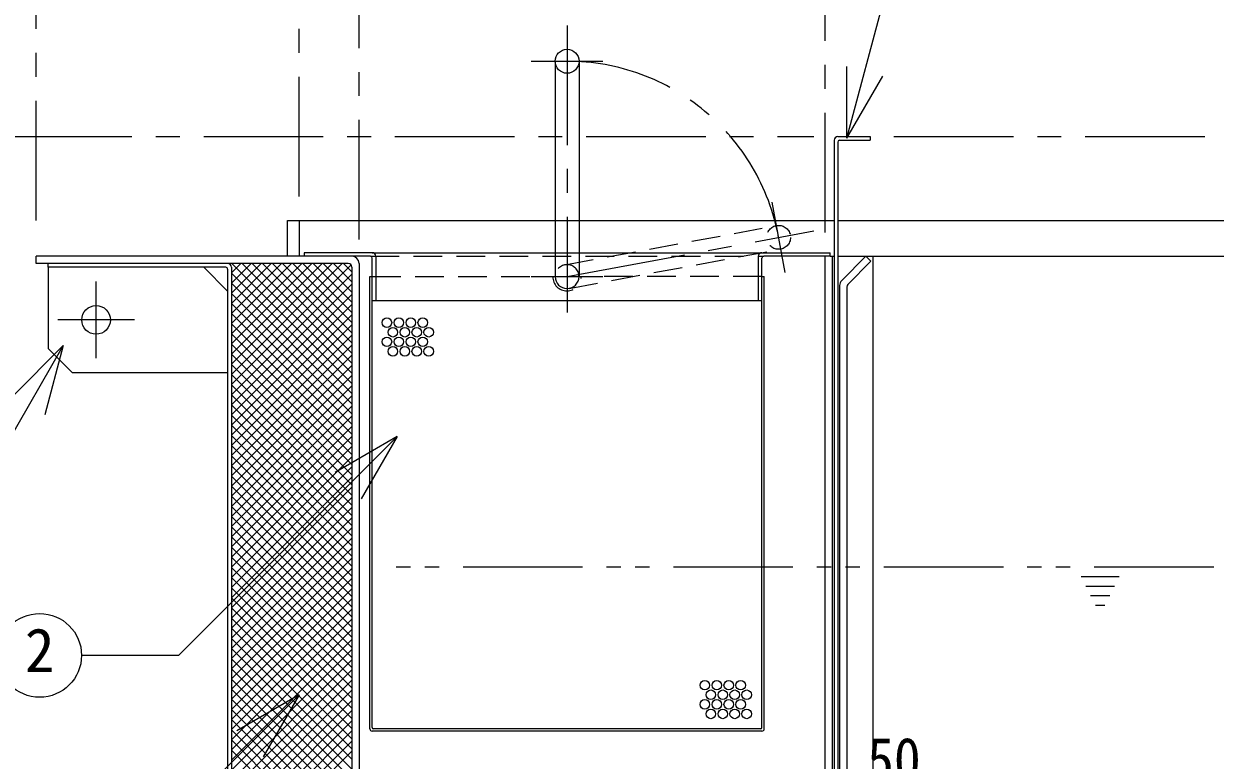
# Model space of a CAD drawing. Units: millimetres at full size, sheet at 1:10; details may follow other scales. Extents: x -2114 to 1936, y -1399 to 1411.
# Drawn here: x -1614.1 to -1115.8, y -564.3 to -256.5 of the extents above; entities that cross this region are included whole.
import ezdxf
from ezdxf.enums import TextEntityAlignment as Align

# ---------------------------------------------------------------- set-up
doc = ezdxf.new("R2010")
doc.units = ezdxf.units.MM
doc.header["$LTSCALE"] = 10
for name, pattern in [('CHAIN1', [8, 5, -1, 1, -1]), ('DASHED1', [1.8, 1.2, -0.6]), ('DOUBLE_CHAIN1', [8.8, 5, -1, 0.6, -0.6, 0.6, -1])]:
    doc.linetypes.add(name, pattern=pattern)
doc.layers.add('0-0_ﾚｲﾔ1', color=4, linetype='Continuous', lineweight=9)
doc.styles.add('ＭＳ ゴシック', font='')
doc.styles.get('ＭＳ ゴシック').set_extended_font_data('MS Gothic')

msp = doc.modelspace()

# ---------------------------------------------------------------- linework, layer by layer
at = {"layer": '0-0_ﾚｲﾔ1', "linetype": 'CHAIN1'}
for p, q in [((-1608.92, -338.64), (-1608.92, 46.36)), ((-1498.92, -328.64), (-1498.92, -3.64)), ((-1473.92, -346.64), (-1473.92, -53.64)), ((-1278.92, -343.64), (-1278.92, -103.64)), ((-1386.92, -257.14), (-1386.92, -377.14)), ((-1401.92, -272.14), (-1371.92, -272.14)), ((-1858.92, -303.64), (-1283.67, -303.64)), ((-1250.17, -303.64), (-1093.67, -303.64)), ((-1295.7, -360.48), (-1301.16, -330.98)), ((-1386.92, -362.14), (-1283.68, -342.99)), ((-1401.92, -362.14), (-1371.92, -362.14)), ((-1583.92, -396.24), (-1583.92, -364.24)), ((-1567.92, -380.24), (-1599.92, -380.24))]:
    msp.add_line(p, q, dxfattribs=at)
at = {"layer": '0-0_ﾚｲﾔ1', "color": 7, "lineweight": 18}
for p, q in [((-1269.9, -304.29), (-1237.77, -184.37)), ((-1391.92, -272.14), (-1391.92, -362.14)), ((-1381.92, -272.14), (-1381.92, -362.14)), ((-1269.9, -304.29), (-1269.9, -274.29)), ((-1269.9, -304.29), (-1254.9, -278.31)), ((-1278.92, -803.64), (-1278.92, -353.64)), ((-1276.92, -353.64), (-1275.92, -353.64)), ((-1275.92, -803.64), (-1275.92, -353.64)), ((-1272.04, -363.76), (-1261.92, -353.64)), ((-1261.92, -353.64), (-1259.8, -355.76)), ((-1603.92, -358.24), (-1603.92, -392.24)), ((-1538.92, -358.24), (-1528.92, -368.24)), ((-1269.48, -365.44), (-1259.8, -355.76)), ((-1272.92, -365.88), (-1272.92, -703.64)), ((-1269.92, -366.5), (-1269.92, -703.64)), ((-1597.63, -391), (-1618.84, -412.21)), ((-1597.63, -391), (-1605.39, -419.97)), ((-1603.92, -392.24), (-1593.92, -402.24)), ((-1593.92, -402.24), (-1528.92, -402.24)), ((-1458, -429), (-1483.98, -444)), ((-1458, -429), (-1473, -454.98)), ((-1499.02, -536.97), (-1525, -551.97)), ((-1499.02, -536.97), (-1514.02, -562.95))]:
    msp.add_line(p, q, dxfattribs=at)
at = {"layer": '0-0_ﾚｲﾔ1', "color": 5, "lineweight": 25}
for p, q in [((-1273.67, -303.64), (-1260.17, -303.64)), ((-1260.17, -303.64), (-1260.17, -305.14)), ((-1275.17, -305.14), (-1275.17, -703.64)), ((-1273.67, -305.89), (-1273.67, -703.64)), ((-1272.92, -305.14), (-1260.17, -305.14)), ((-1498.92, -338.64), (-1498.92, -353.64)), ((-1469.17, -353.64), (-1608.92, -353.64)), ((-1608.92, -356.64), (-1608.92, -353.64)), ((-1466.92, -353.64), (-1466.92, -372.14)), ((-1306.92, -353.64), (-1306.92, -372.14)), ((-1305.42, -352.14), (-1276.92, -352.14)), ((-1276.92, -353.64), (-1304.67, -353.64)), ((-1276.92, -353.64), (-1276.92, -352.14)), ((-1478.42, -356.64), (-1608.92, -356.64)), ((-1603.92, -358.24), (-1603.92, -356.64)), ((-1529.72, -358.24), (-1603.92, -358.24)), ((-1527.32, -358.24), (-1527.32, -861.24)), ((-1476.92, -358.14), (-1476.92, -806.64)), ((-1473.92, -356.64), (-1473.92, -803.64)), ((-1468.42, -550.64), (-1468.42, -354.39)), ((-1305.42, -550.64), (-1305.42, -354.39)), ((-1528.92, -359.04), (-1528.92, -862.84)), ((-1469.42, -362.14), (-1468.42, -362.14)), ((-1469.42, -551.14), (-1469.42, -362.14)), ((-1305.42, -362.14), (-1304.42, -362.14)), ((-1304.42, -551.14), (-1304.42, -362.14)), ((-1468.42, -372.14), (-1466.92, -372.14)), ((-1306.92, -372.14), (-1305.42, -372.14)), ((-1305.42, -552.14), (-1468.42, -552.14)), ((-1305.92, -551.14), (-1467.92, -551.14))]:
    msp.add_line(p, q, dxfattribs=at)
at = {"layer": '0-0_ﾚｲﾔ1'}
for p, q in [((-1498.92, -338.64), (-1391.92, -338.64)), ((-1381.92, -338.64), (-1275.17, -338.64)), ((-1273.67, -338.64), (-1085.17, -338.64)), ((-1468.42, -352.14), (-1391.92, -352.14)), ((-1381.92, -352.14), (-1305.42, -352.14)), ((-1275.92, -353.64), (-1275.17, -353.64)), ((-1273.67, -353.64), (-1088.92, -353.64)), ((-1258.92, -703.64), (-1258.92, -353.64)), ((-1527.94, -356.97), (-1527.61, -356.64)), ((-1527.32, -403.02), (-1480.94, -356.64)), ((-1527.32, -398.78), (-1485.18, -356.64)), ((-1527.32, -394.54), (-1489.42, -356.64)), ((-1527.32, -390.29), (-1493.66, -356.64)), ((-1527.32, -386.05), (-1497.91, -356.64)), ((-1527.32, -381.81), (-1502.15, -356.64)), ((-1527.32, -377.57), (-1506.39, -356.64)), ((-1527.32, -373.32), (-1510.63, -356.64)), ((-1527.32, -369.08), (-1514.88, -356.64)), ((-1527.32, -364.84), (-1519.12, -356.64)), ((-1527.32, -360.6), (-1523.36, -356.64)), ((-1527.32, -407.26), (-1477.25, -357.2)), ((-1527.1, -356.64), (-1476.92, -406.81)), ((-1522.85, -356.64), (-1476.92, -402.57)), ((-1518.61, -356.64), (-1476.92, -398.33)), ((-1514.37, -356.64), (-1476.92, -394.08)), ((-1510.13, -356.64), (-1476.92, -389.84)), ((-1505.88, -356.64), (-1476.92, -385.6)), ((-1501.64, -356.64), (-1476.92, -381.35)), ((-1497.4, -356.64), (-1476.92, -377.11)), ((-1493.15, -356.64), (-1476.92, -372.87)), ((-1488.91, -356.64), (-1476.92, -368.63)), ((-1484.67, -356.64), (-1476.92, -364.38)), ((-1480.43, -356.64), (-1476.92, -360.14)), ((-1527.32, -360.65), (-1476.92, -411.05)), ((-1527.32, -411.51), (-1476.92, -361.11)), ((-1527.32, -364.9), (-1476.92, -415.3)), ((-1527.32, -415.75), (-1476.92, -365.35)), ((-1527.32, -369.14), (-1476.92, -419.54)), ((-1527.32, -419.99), (-1476.92, -369.59)), ((-1527.32, -373.38), (-1476.92, -423.78)), ((-1466.92, -372.14), (-1306.92, -372.14)), ((-1527.32, -424.24), (-1476.92, -373.84)), ((-1527.32, -377.62), (-1476.92, -428.02)), ((-1527.32, -428.48), (-1476.92, -378.08)), ((-1527.32, -381.87), (-1476.92, -432.27)), ((-1527.32, -432.72), (-1476.92, -382.32)), ((-1527.32, -386.11), (-1476.92, -436.51)), ((-1527.32, -436.96), (-1476.92, -386.56)), ((-1527.32, -390.35), (-1476.92, -440.75)), ((-1527.32, -441.21), (-1476.92, -390.81)), ((-1527.32, -394.59), (-1476.92, -444.99)), ((-1527.32, -445.45), (-1476.92, -395.05)), ((-1527.32, -398.84), (-1476.92, -449.24)), ((-1527.32, -449.69), (-1476.92, -399.29)), ((-1527.32, -403.08), (-1476.92, -453.48)), ((-1527.32, -453.93), (-1476.92, -403.53)), ((-1527.32, -407.32), (-1476.92, -457.72)), ((-1527.32, -458.18), (-1476.92, -407.78)), ((-1527.32, -411.57), (-1476.92, -461.97)), ((-1527.32, -462.42), (-1476.92, -412.02)), ((-1527.32, -415.81), (-1476.92, -466.21)), ((-1527.32, -466.66), (-1476.92, -416.26)), ((-1527.32, -420.05), (-1476.92, -470.45)), ((-1527.32, -470.9), (-1476.92, -420.5)), ((-1527.32, -424.29), (-1476.92, -474.69)), ((-1527.32, -475.15), (-1476.92, -424.75)), ((-1527.32, -428.54), (-1476.92, -478.94)), ((-1527.32, -479.39), (-1476.92, -428.99)), ((-1527.32, -432.78), (-1476.92, -483.18)), ((-1527.32, -483.63), (-1476.92, -433.23)), ((-1527.32, -437.02), (-1476.92, -487.42)), ((-1527.32, -487.87), (-1476.92, -437.47)), ((-1527.32, -441.26), (-1476.92, -491.66)), ((-1527.32, -492.12), (-1476.92, -441.72)), ((-1527.32, -445.51), (-1476.92, -495.91)), ((-1527.32, -496.36), (-1476.92, -445.96)), ((-1527.32, -449.75), (-1476.92, -500.15)), ((-1527.32, -500.6), (-1476.92, -450.2)), ((-1527.32, -453.99), (-1476.92, -504.39)), ((-1527.32, -504.85), (-1476.92, -454.45)), ((-1527.32, -458.23), (-1476.92, -508.63)), ((-1527.32, -509.09), (-1476.92, -458.69)), ((-1527.32, -462.48), (-1476.92, -512.88)), ((-1527.32, -513.33), (-1476.92, -462.93)), ((-1527.32, -466.72), (-1476.92, -517.12)), ((-1527.32, -517.57), (-1476.92, -467.17)), ((-1527.32, -470.96), (-1476.92, -521.36)), ((-1527.32, -521.82), (-1476.92, -471.42)), ((-1527.32, -475.2), (-1476.92, -525.6)), ((-1527.32, -526.06), (-1476.92, -475.66)), ((-1527.32, -479.45), (-1476.92, -529.85)), ((-1527.32, -530.3), (-1476.92, -479.9)), ((-1527.32, -483.69), (-1476.92, -534.09)), ((-1527.32, -534.54), (-1476.92, -484.14)), ((-1527.32, -487.93), (-1476.92, -538.33)), ((-1527.32, -538.79), (-1476.92, -488.39)), ((-1527.32, -492.18), (-1476.92, -542.58)), ((-1527.32, -543.03), (-1476.92, -492.63)), ((-1527.32, -496.42), (-1476.92, -546.82)), ((-1527.32, -547.27), (-1476.92, -496.87)), ((-1527.32, -500.66), (-1476.92, -551.06)), ((-1527.32, -551.51), (-1476.92, -501.11)), ((-1527.32, -504.9), (-1476.92, -555.3)), ((-1527.32, -555.76), (-1476.92, -505.36)), ((-1527.32, -509.15), (-1476.92, -559.55)), ((-1527.32, -560), (-1476.92, -509.6)), ((-1527.32, -513.39), (-1476.92, -563.79)), ((-1527.32, -564.24), (-1476.92, -513.84)), ((-1527.32, -517.63), (-1476.92, -568.03)), ((-1527.32, -568.48), (-1476.92, -518.08)), ((-1527.32, -521.87), (-1476.92, -572.27)), ((-1527.32, -572.73), (-1476.92, -522.33)), ((-1527.32, -526.12), (-1476.92, -576.52)), ((-1527.32, -576.97), (-1476.92, -526.57)), ((-1527.32, -530.36), (-1476.92, -580.76)), ((-1527.32, -581.21), (-1476.92, -530.81)), ((-1527.32, -534.6), (-1476.92, -585)), ((-1527.32, -585.46), (-1476.92, -535.06)), ((-1527.32, -538.84), (-1476.92, -589.24)), ((-1527.32, -589.7), (-1476.92, -539.3)), ((-1527.32, -543.09), (-1476.92, -593.49)), ((-1527.32, -593.94), (-1476.92, -543.54)), ((-1527.32, -547.33), (-1476.92, -597.73)), ((-1527.32, -598.18), (-1476.92, -547.78)), ((-1527.32, -551.57), (-1476.92, -601.97)), ((-1527.32, -602.43), (-1476.92, -552.03)), ((-1527.32, -555.81), (-1476.92, -606.21)), ((-1527.32, -606.67), (-1476.92, -556.27)), ((-1527.32, -560.06), (-1476.92, -610.46)), ((-1527.32, -610.91), (-1476.92, -560.51))]:
    msp.add_line(p, q, dxfattribs=at)
at = {"layer": '0-0_ﾚｲﾔ1', "linetype": 'DASHED1'}
for p, q in [((-1391.92, -338.64), (-1381.92, -338.64)), ((-1387.83, -357.22), (-1299.34, -340.81)), ((-1469.17, -353.64), (-1304.67, -353.64)), ((-1391.92, -352.14), (-1381.92, -352.14)), ((-1386.01, -367.05), (-1297.52, -350.65)), ((-1468.42, -362.14), (-1401.92, -362.14)), ((-1305.42, -362.14), (-1371.92, -362.14))]:
    msp.add_line(p, q, dxfattribs=at)
at = {"layer": '0-0_ﾚｲﾔ1', "linetype": 'DOUBLE_CHAIN1'}
for p, q in [((-852.42, -483.64), (-1463.92, -483.64)), ((-1155.92, -487.64), (-1171.92, -487.64)), ((-1157.92, -491.64), (-1169.92, -491.64)), ((-1159.92, -495.64), (-1167.92, -495.64)), ((-1161.92, -499.64), (-1165.92, -499.64))]:
    msp.add_line(p, q, dxfattribs=at)
at = {"layer": '0-0_ﾚｲﾔ1', "color": 5, "lineweight": 25}
for points in [[(-1503.92, -353.64), (-1503.92, -338.64), (-1498.92, -338.64)], [(-1468.42, -352.14), (-1496.92, -352.14), (-1496.92, -353.64)]]:
    msp.add_lwpolyline(points, dxfattribs=at)
at = {"layer": '0-0_ﾚｲﾔ1', "color": 7, "lineweight": 18}
for points in [[(-1597.63, -391), (-1645.51, -473.92), (-1681.09, -473.92)], [(-1458, -429), (-1549.48, -520.47), (-1590.01, -520.47)], [(-1499.02, -536.97), (-1568.54, -606.49), (-1608.23, -606.49)]]:
    msp.add_lwpolyline(points, dxfattribs=at)
at = {"layer": '0-0_ﾚｲﾔ1', "color": 5, "lineweight": 25}
msp.add_circle((-1386.92, -272.14), 5, dxfattribs=at)
at = {"layer": '0-0_ﾚｲﾔ1', "linetype": 'DASHED1'}
msp.add_circle((-1298.43, -345.73), 5, dxfattribs=at)
at = {"layer": '0-0_ﾚｲﾔ1', "color": 7, "lineweight": 18}
for centre, radius in [((-1583.92, -380.24), 6), ((-1607.51, -520.47), 17.5)]:
    msp.add_circle(centre, radius, dxfattribs=at)
at = {"layer": '0-0_ﾚｲﾔ1'}
for centre in [(-1462.28, -381.39), (-1459.78, -385.39), (-1457.28, -381.39), (-1454.78, -385.39), (-1452.28, -381.39), (-1449.78, -385.39), (-1447.28, -381.39), (-1444.78, -385.39), (-1462.28, -389.39), (-1457.28, -389.39), (-1452.28, -389.39), (-1447.28, -389.39), (-1459.78, -393.39), (-1454.78, -393.39), (-1449.78, -393.39), (-1444.78, -393.39), (-1329.28, -532.94), (-1324.28, -532.94), (-1319.28, -532.94), (-1314.28, -532.94), (-1326.78, -536.94), (-1321.78, -536.94), (-1316.78, -536.94), (-1311.78, -536.94), (-1329.28, -540.94), (-1326.78, -544.94), (-1324.28, -540.94), (-1321.78, -544.94), (-1319.28, -540.94), (-1316.78, -544.94), (-1314.28, -540.94), (-1311.78, -544.94)]:
    msp.add_circle(centre, 2, dxfattribs=at)
at = {"layer": '0-0_ﾚｲﾔ1', "linetype": 'CHAIN1'}
msp.add_arc((-1386.92, -362.14), 90, 10.5038, 90, dxfattribs=at)
at = {"layer": '0-0_ﾚｲﾔ1', "color": 5, "lineweight": 25}
for centre, radius, start, end in [((-1273.67, -305.14), 1.5, 90, 180), ((-1272.92, -305.89), 0.75, 90, 180), ((-1476.92, -356.64), 3, 0, 90), ((-1469.17, -354.39), 0.75, 0, 90), ((-1468.42, -353.64), 1.5, 0, 90), ((-1305.42, -353.64), 1.5, 90, 180), ((-1304.67, -354.39), 0.75, 90, 180), ((-1529.72, -359.04), 0.8, 0, 90), ((-1528.92, -358.24), 1.6, 0, 90), ((-1478.42, -358.14), 1.5, 0, 90), ((-1468.42, -551.14), 1, 180, 270), ((-1467.92, -550.64), 0.5, 180, 270), ((-1305.92, -550.64), 0.5, 270, 0), ((-1305.42, -551.14), 1, 270, 0)]:
    msp.add_arc(centre, radius, start, end, dxfattribs=at)
at = {"layer": '0-0_ﾚｲﾔ1', "linetype": 'DASHED1'}
for radius, start, end in [(5, 0, 180), (6, 180, 0)]:
    msp.add_arc((-1386.92, -362.14), radius, start, end, dxfattribs=at)
at = {"layer": '0-0_ﾚｲﾔ1', "color": 7, "lineweight": 18}
for centre, radius, start, end in [((-1386.92, -362.14), 5, 180, 0), ((-1269.92, -365.88), 3, 135, 180), ((-1268.42, -366.5), 1.5, 135, 180)]:
    msp.add_arc(centre, radius, start, end, dxfattribs=at)

# ---------------------------------------------------------------- texts
at = {"layer": '0-0_ﾚｲﾔ1', "color": 7, "style": 'ＭＳ ゴシック'}
msp.add_text('2', height=18.33, dxfattribs=at).set_placement((-1613.76, -532.97), align=Align.BOTTOM_LEFT)
at = {"layer": '0-0_ﾚｲﾔ1', "color": 7, "style": 'ＭＳ ゴシック', "width": 0.9}
msp.add_text('50', height=18.33, dxfattribs=at).set_placement((-1261.42, -578.64), align=Align.BOTTOM_LEFT)

doc.saveas('drawing.dxf')
